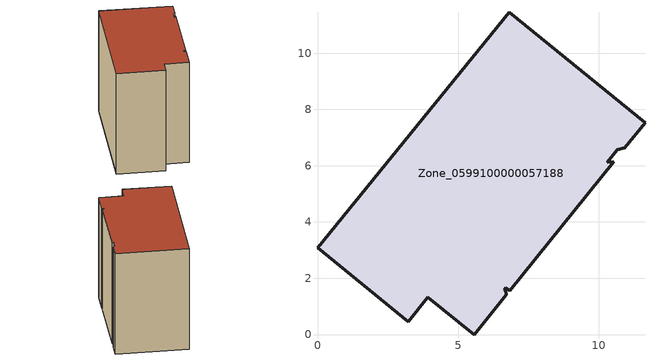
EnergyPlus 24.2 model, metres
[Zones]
Zone_0599100000057188
 floor ground (C_G): 6.69,1.66 6.63,1.58 6.68,1.56 6.71,1.41 5.57,0 3.92,1.32 3.22,0.46 0,3.08 6.82,11.45 11.64,7.52 10.92,6.63 10.65,6.56 10.3,6.12 10.52,6.14 6.82,1.55 z0
 wall outside (C_F): 6.82,11.45 0,3.08 3.22,0.46 3.92,1.32 5.57,0 6.71,1.41 6.68,1.56 6.63,1.58 6.69,1.66 6.82,1.55 10.52,6.14 10.3,6.12 10.65,6.56 10.92,6.63 11.64,7.52 6.82,11.45 z0:9.54
 roof outside (C_R): 10.3,6.12 10.65,6.56 10.92,6.63 11.64,7.52 6.82,11.45 0,3.08 3.22,0.46 3.92,1.32 5.57,0 6.71,1.41 6.68,1.56 6.63,1.58 6.69,1.66 6.82,1.55 10.52,6.14 z9.54
[BUILDING]
Pand.0599100000057188: North Axis=0; Terrain=City; Loads Convergence Tolerance Value=0.04; Temperature Convergence Tolerance Value=0.4; Solar Distribution=FullExterior; Maximum Number of Warmup Days=25; Minimum Number of Warmup Days=1
[Site:Location]
Rotterdam.The.Hague.AP_ZH_NLD Design_Conditions: Latitude=51.96; Longitude=4.45; Time Zone=1; Elevation=-4.5
[SITE:GROUNDTEMPERATURE:BUILDINGSURFACE]
18, 18, 18, 18, 18, 18, 18, 18, 18, 18, 18, 18
[MATERIAL] Thermal Absorptance=0.9; Solar Absorptance=0.7; Visible Absorptance=0.7
Name | Roughness | Thickness | Conductivity | Density | Specific Heat
G.TC.1946 | MediumSmooth | 0.15 | 1 | 540 | 1210
F.TC.1946 | Rough | 0.3 | 0.857143 | 1920 | 840
R.TC.1946 | MediumRough | 0.2 | 0.909091 | 1500 | 1000
[CONSTRUCTION]
C_G: G.TC.1946
C_F: F.TC.1946
C_R: R.TC.1946
[ZONE]
Zone_0599100000057188: Type=1; Multiplier=1; Ceiling Height=Autocalculate; Volume=Autocalculate; Floor Area=autocalculate; Part of Total Floor Area=Yes
[ZONEINFILTRATION:DESIGNFLOWRATE]
Infil_Zone_0599100000057188: Zone or ZoneList or Space or SpaceList=Zone_0599100000057188; Schedule=AlwaysOn; Design Flow Rate Calculation Method=Flow/Area; Flow Rate per Floor Area=0.003; Constant Term Coefficient=1; Temperature Term Coefficient=0; Velocity Term Coefficient=0; Velocity Squared Term Coefficient=0
[HVACTEMPLATE:ZONE:IDEALLOADSAIRSYSTEM]
Zone_0599100000057188: Maximum Heating Supply Air Temperature=50; Minimum Cooling Supply Air Temperature=13; Maximum Heating Supply Air Humidity Ratio=0.0156; Minimum Cooling Supply Air Humidity Ratio=0.0077; Heating Limit=NoLimit; Cooling Limit=NoLimit; Dehumidification Control Type=ConstantSensibleHeatRatio; Cooling Sensible Heat Ratio=0.7; Dehumidification Setpoint=60; Humidification Control Type=None; Humidification Setpoint=30; Outdoor Air Method=None; Outdoor Air Flow Rate per Person=0.00944; Outdoor Air Flow Rate per Zone Floor Area=0; Outdoor Air Flow Rate per Zone=0; Demand Controlled Ventilation Type=None; Outdoor Air Economizer Type=NoEconomizer; Heat Recovery Type=None; Sensible Heat Recovery Effectiveness=0.7; Latent Heat Recovery Effectiveness=0.65
[ZONECONTROL:THERMOSTAT]
ThermostatControl_Zone_0599100000057188: Zone or ZoneList=Zone_0599100000057188; Control Type Schedule=DualSetpointControlType; Control 1=Thermostat_Zone_0599100000057188; Temperature Difference Between Cutout And Setpoint=0
[THERMOSTATSETPOINT:DUALSETPOINT]
Thermostat_Zone_0599100000057188: Heating Setpoint Temperature Schedule=HeatingSetpoint_Zone_0599100000057188; Cooling Setpoint Temperature Schedule=CoolingSetpoint_Zone_0599100000057188
[SCHEDULE:COMPACT]
HeatingSetpoint_Zone_0599100000057188: Through: 12/31, For: AllDays, Until: 24:00, 21
CoolingSetpoint_Zone_0599100000057188: Through: 12/31, For: AllDays, Until: 24:00, 24
DualSetpointControlType: Through: 12/31, For: AllDays, Until: 24:00, 4
AlwaysOn: Through: 12/31, For: AllDays, Until: 24:00, 1
